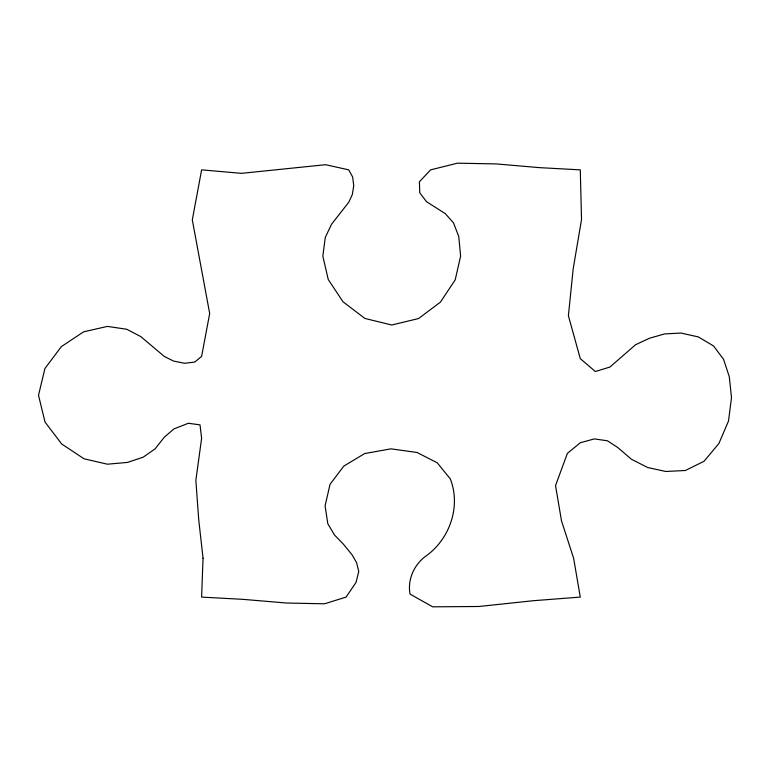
<?xml version="1.0" encoding="UTF-8"?>
<svg xmlns="http://www.w3.org/2000/svg" width="770" height="770" viewBox="0 0 770 770"><rect width="100%" height="100%" fill="white"/><g stroke="black" fill="none" stroke-linecap="round" stroke-linejoin="round"><path stroke-width="1.16" d="M203.039 558.183L201.615 597.096L242.608 599.329L286.844 603.045L324.584 603.786L346.057 597.096L356.029 582.466L358.753 571.513L356.625 562.755L352.006 554.727L343.295 544.053L334.546 535.063L327.799 523.687L325.094 505.842L330.041 484.32L343.786 466.129L364.662 453.549L391.016 448.843L417.051 452.49L437.244 462.808L450.306 478.911C461.307 506.958 449.382 539.982 424.934 556.768C413.75 565.44 407.369 580.041 410.064 594.122L432.682 606.827L478.93 606.49L533.312 600.716L580.282 597.096L573.64 558.308L561.503 520.857L555.526 485.581L567.394 453.366L580.262 442.769L594.296 438.91L607.443 440.786L617.627 447.418L631.4 459.238L647.628 467.496L665.8 471.481L685.406 470.489L704.078 461.249L718.901 443.491L728.497 421.017L731.5 397.628L729.277 376.703L723.569 359.34L713.54 345.951L698.4 336.942L680.969 333.054L664.654 333.911L649.495 338.232L635.529 344.748L609.936 367.049L595.345 371.515L580.282 358.628L568.395 315.739L573.188 268.817L581.523 219.604L580.282 169.862L539.337 167.629L496.063 163.914L457.467 163.173L430.594 169.862L419.409 181.758L419.766 192.808L426.522 201.702L445.272 213.617L453.492 222.867L458.756 236.506L460.614 256.102L455.195 279.876L440.43 302.11L418.534 318.568L391.718 324.998L364.903 318.443L343.006 301.773L328.241 279.491L322.822 256.102L325.286 237.43L331.543 224.253L348.743 202.26L352.314 194.541L353.738 185.695L352.66 177.033L348.743 169.862L325.623 164.703L241.462 173.346L201.615 169.862L192.308 219.874L209.681 313.525L201.615 356.414L194.704 362.073L184.502 363.276L173.519 361.053L164.27 356.414L140.737 336.557L126.79 329.271L107.396 326.403L83.622 331.822L61.388 346.587L44.929 368.483L38.5 395.299L45.055 422.114L61.725 444.011L84.007 458.776L107.396 464.195L127.425 462.423L143.124 457.236L155.155 448.794L164.212 437.283L173.924 428.919L188.323 423.269L200.017 424.867L201.615 438.274L195.859 480.345L198.727 519.788L203.039 558.183"/></g></svg>
